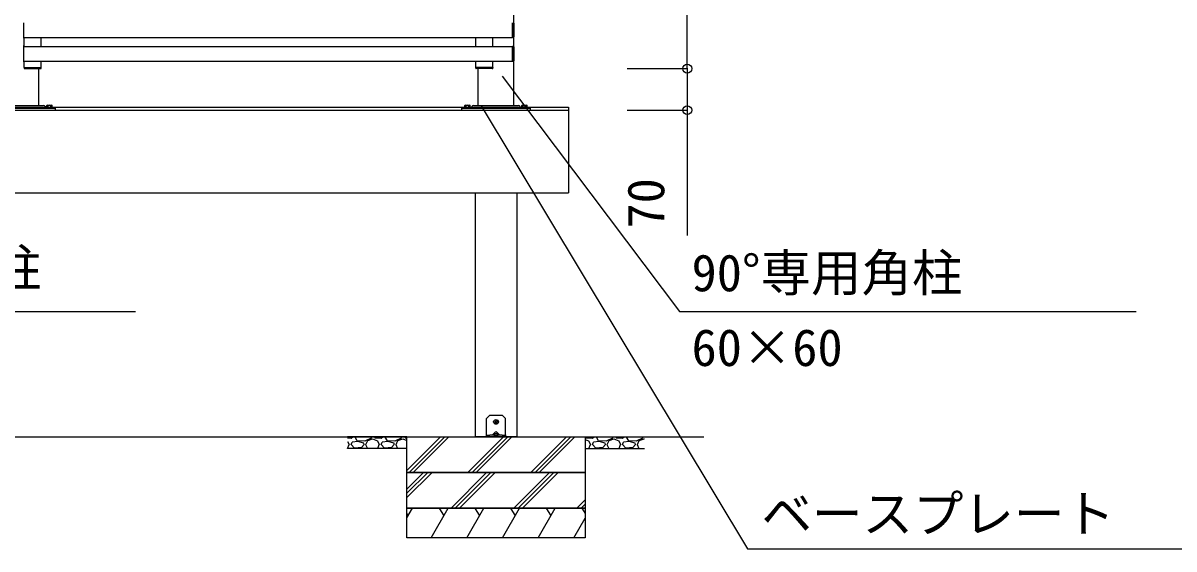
# Model space of a CAD drawing. Units: millimetres, scale not verified. Extents: x -4375 to 4375, y -6502 to 6475.
# Drawn here: x 678 to 2617, y 59 to 945 of the extents above; entities that cross this region are included whole.
import ezdxf
from ezdxf.enums import TextEntityAlignment as Align

# ---------------------------------------------------------------- set-up
doc = ezdxf.new("R2010")
doc.units = ezdxf.units.MM
doc.header["$LTSCALE"] = 30
for name, color, linetype in [('0-2_YKK_13', 4, 'Continuous'), ('0-3_YKK_A1', 4, 'Continuous'), ('0-4_YKK_D', 6, 'Continuous')]:
    doc.layers.add(name, color=color, linetype=linetype)
doc.styles.add('ＭＳ ゴシック', font='')
doc.styles.get('ＭＳ ゴシック').set_extended_font_data('MS Gothic')

msp = doc.modelspace()

# ---------------------------------------------------------------- linework, layer by layer
at = {"layer": '0-2_YKK_13'}
for p, q in [((1463.41, 283.61), (1459, 279.2)), ((1459, 251.2), (1459, 279.2)), ((1485.17, 284.2), (1464.83, 284.2)), ((1472.76, 273.7), (1473.86, 273.72)), ((1472.76, 272.7), (1473.86, 272.68)), ((1473.86, 273.72), (1474.38, 273.82)), ((1473.86, 272.68), (1474.38, 272.58)), ((1474.48, 274.34), (1474.38, 273.82)), ((1474.48, 272.06), (1474.38, 272.58)), ((1474.5, 275.44), (1474.48, 274.34)), ((1474.5, 270.96), (1474.48, 272.06)), ((1475.5, 275.44), (1475.52, 274.34)), ((1475.5, 270.96), (1475.52, 272.06)), ((1475.52, 274.34), (1475.62, 273.82)), ((1475.52, 272.06), (1475.62, 272.58)), ((1476.14, 273.72), (1475.62, 273.82)), ((1476.14, 272.68), (1475.62, 272.58)), ((1477.24, 273.7), (1476.14, 273.72)), ((1477.24, 272.7), (1476.14, 272.68)), ((1491, 279.2), (1486.59, 283.61)), ((1491, 251.2), (1491, 279.2)), ((1473.56, 255.66), (1469.1, 251.2)), ((1480.9, 251.2), (1476.44, 255.66)), ((1459, 250.7), (1459, 251.2)), ((1463.41, 248.2), (1459, 248.2)), ((1463.41, 250.7), (1464.83, 250.7)), ((1463.41, 248.2), (1463.41, 250.7)), ((1464.83, 248.2), (1463.41, 248.2)), ((1485.17, 250.7), (1464.83, 250.7)), ((1485.17, 248.2), (1464.83, 248.2)), ((1471, 251.62), (1471, 251.2)), ((1471.5, 250.7), (1478.5, 250.7)), ((1479, 251.62), (1479, 251.2)), ((1485.17, 250.7), (1486.59, 250.7)), ((1486.59, 248.2), (1485.17, 248.2)), ((1486.59, 250.7), (1491, 250.7)), ((1486.59, 250.7), (1486.59, 248.2)), ((1491, 248.2), (1486.59, 248.2)), ((1491, 251.2), (1491, 250.7)), ((1491, 250.7), (1491, 248.2))]:
    msp.add_line(p, q, dxfattribs=at)
msp.add_lwpolyline([(1459, 248.2), (1459, 250.7), (1463.41, 250.7)], dxfattribs=at)
msp.add_circle((1475, 273.2), 4, dxfattribs=at)
for centre, radius, start, end in [((1464.83, 282.2), 2, 90, 135), ((1475, 273.2), 2.3, 167.44414, 192.55586), ((1475, 273.2), 2.3, 77.44414, 102.55586), ((1475, 273.2), 2.3, 347.44414, 12.55586), ((1485.17, 282.2), 2, 45, 90), ((1472, 251.62), 1, 126.03188, 180), ((1475, 247.5), 6.1, 53.96812, 126.03188), ((1475, 273.2), 2.3, 257.44414, 282.55586), ((1478, 251.62), 1, 0, 53.96812), ((1471.5, 251.2), 0.5, 180, 270), ((1478.5, 251.2), 0.5, 270, 0)]:
    msp.add_arc(centre, radius, start, end, dxfattribs=at)
for centre, major_axis, ratio, start_param, end_param in [((1475, 252.77), (0, -3.54), 0.707107, 2.5261129, 3.7570724), ((1469.6, 251.2), (0.688, 0.425), 0.381966, 2.1243707, 3.695167), ((1480.4, 251.2), (0.688, -0.425), 0.381966, 5.7296109, 7.3004073)]:
    msp.add_ellipse(centre, major_axis=major_axis, ratio=ratio, start_param=start_param, end_param=end_param, dxfattribs=at)
at = {"layer": '0-3_YKK_A1'}
for p, q in [((1505, 806.2), (1505, 1558.2)), ((680, 921), (680, 945.4)), ((1502.5, 921), (1502.5, 945.4)), ((1505, 944.91), (1505, 921.49)), ((678.44, 920.49), (680, 920.4)), ((680, 920.4), (680, 921)), ((680, 920.7), (1502.5, 920.7)), ((680.5, 905.7), (680.5, 920.7)), ((709, 905.7), (709, 920.7)), ((1441, 905.7), (1441, 920.7)), ((1469.5, 905.7), (1469.5, 920.7)), ((1502.5, 920.4), (1502.5, 921)), ((1504.06, 920.49), (1502.5, 920.4)), ((680, 905.7), (1502.5, 905.7)), ((680, 881), (680, 905.4)), ((1502.5, 881), (1502.5, 905.4)), ((1505, 904.91), (1505, 881.49)), ((678.44, 880.49), (680, 880.4)), ((680, 880.4), (680, 881)), ((680, 880.7), (1502.5, 880.7)), ((680.5, 870.18), (680.5, 880.7)), ((680.5, 870.18), (680.5, 880.7)), ((705, 880.7), (705, 880.7)), ((709, 870.18), (709, 880.7)), ((709, 870.18), (709, 880.7)), ((1441, 870.18), (1441, 880.7)), ((1445, 880.7), (1445, 880.7)), ((1469.5, 870.18), (1469.5, 880.7)), ((1502.5, 880.4), (1502.5, 881)), ((1504.06, 880.49), (1502.5, 880.4)), ((680.3, 870.2), (709.2, 870.2)), ((680.3, 870.2), (680.3, 869.2)), ((680.3, 870.2), (709.2, 870.2)), ((680.3, 870.2), (680.3, 869.2)), ((681.3, 868.2), (708.2, 868.2)), ((681.3, 868.2), (708.2, 868.2)), ((705, 806.2), (705, 868.2)), ((709.2, 869.2), (709.2, 870.2)), ((709.2, 869.2), (709.2, 870.2)), ((1440.8, 869.2), (1440.8, 870.2)), ((1469.7, 870.2), (1440.8, 870.2)), ((1468.7, 868.2), (1441.8, 868.2)), ((1445, 806.2), (1445, 868.2)), ((1469.7, 870.2), (1469.7, 869.2)), ((617.5, 801.4), (732.5, 801.4)), ((617.5, 798.2), (732.5, 798.2)), ((637.29, 806.2), (712.71, 806.2)), ((715.92, 804.35), (717.16, 802.2)), ((718.3, 803.2), (727.7, 803.2)), ((718.3, 802.2), (718.3, 803.2)), ((719, 806.7), (718.38, 806.34)), ((718.38, 803.2), (718.38, 806.34)), ((719, 806.7), (727, 806.7)), ((720.5, 803.2), (725.5, 803.2)), ((720.69, 803.2), (720.69, 806.34)), ((725.31, 803.2), (725.31, 806.34)), ((727, 806.7), (727.62, 806.34)), ((727.62, 803.2), (727.62, 806.34)), ((727.7, 803.2), (727.7, 802.2)), ((732.5, 801.4), (732.5, 798.2)), ((732.5, 801.4), (732.5, 798.2)), ((1417.5, 798.2), (1417.5, 801.4)), ((1417.5, 798.2), (1417.5, 801.4)), ((1417.5, 801.4), (1532.5, 801.4)), ((1417.5, 798.2), (1532.5, 798.2)), ((1422.3, 803.2), (1431.7, 803.2)), ((1422.3, 802.2), (1422.3, 803.2)), ((1423, 806.7), (1422.38, 806.34)), ((1422.38, 803.2), (1422.38, 806.34)), ((1423, 806.7), (1431, 806.7)), ((1424.5, 803.2), (1429.5, 803.2)), ((1424.69, 803.2), (1424.69, 806.34)), ((1429.31, 803.2), (1429.31, 806.34)), ((1431, 806.7), (1431.62, 806.34)), ((1431.62, 803.2), (1431.62, 806.34)), ((1431.7, 803.2), (1431.7, 802.2)), ((1434.08, 804.35), (1432.84, 802.2)), ((1437.29, 806.2), (1512.71, 806.2)), ((1515.92, 804.35), (1517.16, 802.2)), ((1518.3, 803.2), (1527.7, 803.2)), ((1518.3, 802.2), (1518.3, 803.2)), ((1519, 806.7), (1518.38, 806.34)), ((1518.38, 803.2), (1518.38, 806.34)), ((1519, 806.7), (1527, 806.7)), ((1520.5, 803.2), (1525.5, 803.2)), ((1520.69, 803.2), (1520.69, 806.34)), ((1525.31, 803.2), (1525.31, 806.34)), ((1527, 806.7), (1527.62, 806.34)), ((1527.62, 803.2), (1527.62, 806.34)), ((1527.7, 803.2), (1527.7, 802.2)), ((1532.5, 801.4), (1532.5, 798.2)), ((1532.5, 801.4), (1532.5, 798.2)), ((1597, 803.2), (1597, 659.2)), ((1440, 659.2), (1440, 248.2)), ((1510, 659.2), (1510, 248.2)), ((-2274.58, 248.2), (1825, 248.2)), ((1325, 248.2), (1225, 248.2)), ((1225, 246.39), (1231.03, 246.1)), ((1225, 240.29), (1227.48, 234.93)), ((1225.07, 228.2), (1227.48, 234.93)), ((1231.03, 246.1), (1233.74, 248.2)), ((1231.03, 234.93), (1232.56, 238.99)), ((1236.62, 228.83), (1231.03, 234.93)), ((1242.21, 240.01), (1232.56, 238.99)), ((1237.64, 247.63), (1238.15, 248.2)), ((1241.19, 241.53), (1237.64, 247.63)), ((1253.89, 240.52), (1241.19, 241.53)), ((1252.37, 237.47), (1242.21, 240.01)), ((1252.88, 234.93), (1248.3, 229.85)), ((1252.88, 234.93), (1252.37, 237.47)), ((1264.56, 246.1), (1253.89, 240.52)), ((1255.42, 234.93), (1258.3, 228.2)), ((1255.92, 234.93), (1258.97, 242.04)), ((1258.97, 242.04), (1267.1, 244.58)), ((1265.16, 248.2), (1264.56, 246.1)), ((1267.1, 244.58), (1275.23, 241.53)), ((1270.5, 248.2), (1271.16, 246.61)), ((1271.16, 246.61), (1281.83, 246.1)), ((1275.23, 241.53), (1278.28, 234.93)), ((1275.87, 228.2), (1278.28, 234.93)), ((1281.83, 246.1), (1284.54, 248.2)), ((1281.83, 234.93), (1283.36, 238.99)), ((1287.42, 228.83), (1281.83, 234.93)), ((1293.01, 240.01), (1283.36, 238.99)), ((1288.44, 247.63), (1288.95, 248.2)), ((1291.99, 241.53), (1288.44, 247.63)), ((1304.69, 240.52), (1291.99, 241.53)), ((1303.17, 237.47), (1293.01, 240.01)), ((1303.68, 234.93), (1299.1, 229.85)), ((1303.68, 234.93), (1303.17, 237.47)), ((1315.36, 246.1), (1304.69, 240.52)), ((1306.22, 234.93), (1309.1, 228.2)), ((1306.72, 234.93), (1309.77, 242.04)), ((1309.77, 242.04), (1317.9, 244.58)), ((1315.96, 248.2), (1315.36, 246.1)), ((1317.9, 244.58), (1325, 241.92)), ((1321.3, 248.2), (1321.96, 246.61)), ((1321.96, 246.61), (1325, 246.47)), ((1325, 191.65), (1381.55, 248.2)), ((1328.62, 188.2), (1388.62, 248.2)), ((1335.69, 188.2), (1395.69, 248.2)), ((1427.61, 188.2), (1487.61, 248.2)), ((1434.69, 188.2), (1494.69, 248.2)), ((1510.08, 248.2), (1439.92, 248.2)), ((1441.76, 188.2), (1501.76, 248.2)), ((1533.68, 188.2), (1593.68, 248.2)), ((1540.75, 188.2), (1600.75, 248.2)), ((1547.82, 188.2), (1607.82, 248.2)), ((1625, 248.2), (1725, 248.2)), ((1625, 243.72), (1630.83, 241.53)), ((1626.1, 248.2), (1626.76, 246.61)), ((1626.76, 246.61), (1637.43, 246.1)), ((1630.83, 241.53), (1633.88, 234.93)), ((1631.47, 228.2), (1633.88, 234.93)), ((1637.43, 246.1), (1640.14, 248.2)), ((1637.43, 234.93), (1638.96, 238.99)), ((1643.02, 228.83), (1637.43, 234.93)), ((1648.61, 240.01), (1638.96, 238.99)), ((1644.04, 247.63), (1644.55, 248.2)), ((1647.59, 241.53), (1644.04, 247.63)), ((1660.29, 240.52), (1647.59, 241.53)), ((1658.77, 237.47), (1648.61, 240.01)), ((1659.28, 234.93), (1654.7, 229.85)), ((1659.28, 234.93), (1658.77, 237.47)), ((1670.96, 246.1), (1660.29, 240.52)), ((1661.82, 234.93), (1664.7, 228.2)), ((1662.32, 234.93), (1665.37, 242.04)), ((1665.37, 242.04), (1673.5, 244.58)), ((1671.56, 248.2), (1670.96, 246.1)), ((1673.5, 244.58), (1681.63, 241.53)), ((1676.9, 248.2), (1677.56, 246.61)), ((1677.56, 246.61), (1688.23, 246.1)), ((1681.63, 241.53), (1684.68, 234.93)), ((1682.27, 228.2), (1684.68, 234.93)), ((1688.23, 246.1), (1690.94, 248.2)), ((1688.23, 234.93), (1689.76, 238.99)), ((1693.82, 228.83), (1688.23, 234.93)), ((1699.41, 240.01), (1689.76, 238.99)), ((1694.84, 247.63), (1695.35, 248.2)), ((1698.39, 241.53), (1694.84, 247.63)), ((1711.09, 240.52), (1698.39, 241.53)), ((1709.57, 237.47), (1699.41, 240.01)), ((1710.08, 234.93), (1705.5, 229.85)), ((1710.08, 234.93), (1709.57, 237.47)), ((1721.76, 246.1), (1711.09, 240.52)), ((1712.62, 234.93), (1715.5, 228.2)), ((1713.12, 234.93), (1716.17, 242.04)), ((1716.17, 242.04), (1724.3, 244.58)), ((1722.36, 248.2), (1721.76, 246.1)), ((1724.3, 244.58), (1725, 244.32)), ((1325, 228.2), (1225, 228.2)), ((1248.3, 229.85), (1236.62, 228.83)), ((1299.1, 229.85), (1287.42, 228.83)), ((1625, 228.2), (1725, 228.2)), ((1654.7, 229.85), (1643.02, 228.83)), ((1705.5, 229.85), (1693.82, 228.83)), ((1325, 188.2), (1625, 188.2)), ((1325, 160.09), (1353.11, 188.2)), ((1325, 153.02), (1360.18, 188.2)), ((1325, 145.95), (1367.25, 188.2)), ((1399.17, 128.2), (1459.17, 188.2)), ((1406.24, 128.2), (1466.24, 188.2)), ((1413.31, 128.2), (1473.31, 188.2)), ((1505.24, 128.2), (1565.24, 188.2)), ((1512.31, 128.2), (1572.31, 188.2)), ((1519.38, 128.2), (1579.38, 188.2)), ((1611.3, 128.2), (1625, 141.9)), ((1325, 111.66), (1334.55, 128.2)), ((1325, 118.37), (1326.94, 115.02)), ((1365.72, 78.2), (1394.59, 128.2)), ((1379.37, 128.2), (1386.98, 115.02)), ((1425.77, 78.2), (1454.64, 128.2)), ((1439.41, 128.2), (1447.03, 115.02)), ((1485.81, 78.2), (1514.68, 128.2)), ((1499.46, 128.2), (1507.07, 115.02)), ((1545.86, 78.2), (1574.72, 128.2)), ((1559.5, 128.2), (1567.11, 115.02)), ((1618.37, 128.2), (1625, 134.83)), ((1619.55, 128.2), (1625, 118.76)), ((1605.9, 78.2), (1625, 111.28))]:
    msp.add_line(p, q, dxfattribs=at)
at = {"layer": '0-3_YKK_A1', "color": 7}
for p, q in [((-2052, 803.2), (1597, 803.2)), ((-2052, 798.2), (1597, 798.2)), ((-2052, 659.2), (1597, 659.2))]:
    msp.add_line(p, q, dxfattribs=at)
at = {"layer": '0-3_YKK_A1'}
for points in [[(680, 905.4), (680, 906), (678.44, 905.9)], [(1502.5, 905.4), (1502.5, 906), (1504.06, 905.9)], [(1325, 188.2), (1625, 188.2), (1325, 188.2)], [(1325, 188.2), (1625, 188.2), (1325, 188.2)], [(1325, 188.2), (1625, 188.2), (1325, 188.2)], [(1325, 188.2), (1625, 188.2), (1325, 188.2)], [(1625, 188.2), (1325, 188.2), (1625, 188.2)], [(1625, 188.2), (1625, 128.2), (1325, 128.2), (1325, 188.2)]]:
    msp.add_lwpolyline(points, dxfattribs=at)
for points in [[(729, 801.4), (717, 801.4), (717, 802.2), (729, 802.2)], [(1433, 801.4), (1421, 801.4), (1421, 802.2), (1433, 802.2)], [(1529, 801.4), (1517, 801.4), (1517, 802.2), (1529, 802.2)], [(1325, 248.2), (1625, 248.2), (1625, 188.2), (1325, 188.2)], [(1325, 128.2), (1625, 128.2), (1625, 78.2), (1325, 78.2)]]:
    msp.add_lwpolyline(points, close=True, dxfattribs=at)
for centre, radius, start, end in [((1504, 944.91), 1, 0, 86.5), ((1504, 921.49), 1, 273.5, 0), ((1504, 904.91), 1, 0, 86.5), ((1504, 881.49), 1, 273.5, 0), ((681.3, 869.2), 1, 180, 270), ((681.3, 869.2), 1, 180, 270), ((708.2, 869.2), 1, 270, 0), ((708.2, 869.2), 1, 270, 0), ((1441.8, 869.2), 1, 180, 270), ((1468.7, 869.2), 1, 270, 0), ((712.71, 802.5), 3.7, 30.00001, 90), ((719.54, 804.66), 2.04, 55.61575, 124.38425), ((723, 799.06), 7.64, 72.41205, 107.58795), ((726.46, 804.66), 2.04, 55.61575, 124.38425), ((1423.54, 804.66), 2.04, 55.61575, 124.38425), ((1427, 799.06), 7.64, 72.41205, 107.58795), ((1430.46, 804.66), 2.04, 55.61575, 124.38425), ((1437.29, 802.5), 3.7, 90, 149.99999), ((1512.71, 802.5), 3.7, 30.00001, 90), ((1519.54, 804.66), 2.04, 55.61575, 124.38425), ((1523, 799.06), 7.64, 72.41205, 107.58795), ((1526.46, 804.66), 2.04, 55.61575, 124.38425)]:
    msp.add_arc(centre, radius, start, end, dxfattribs=at)
at = {"layer": '0-4_YKK_D'}
for p, q in [((1797, 868.2), (1797, 1598.2)), ((1695.93, 868.2), (1798, 868.2)), ((1695.93, 868.2), (1798, 868.2)), ((1695.93, 798.2), (1798, 798.2))]:
    msp.add_line(p, q, dxfattribs=at)
for points in [[(-119.41, 868.49), (116.9, 459.2), (868.04, 459.2)], [(1485.38, 855.36), (1783.91, 459.2), (2552.77, 459.2)], [(1797, 868.2), (1797, 798.2), (1797, 587.12)], [(1449.91, 805.59), (1898.39, 59.2), (2666.8, 59.2)]]:
    msp.add_lwpolyline(points, dxfattribs=at)
for centre in [(1797, 868.2), (1797, 868.2), (1797, 798.2)]:
    msp.add_circle(centre, 7.5, dxfattribs=at)

# ---------------------------------------------------------------- texts
at = {"layer": '0-4_YKK_D', "style": 'ＭＳ ゴシック'}
msp.add_text('70', height=62.32, rotation=90, dxfattribs=at).set_placement((1777, 598.91), align=Align.BOTTOM_LEFT)
for s, p in [('〈吊元用〉中柱', (114.29, 482.77)), ('90°専用角柱', (1804.28, 474.51)), ('60×60', (1804.28, 348.65)), ('ベースプレート', (1922.1, 68.72))]:
    msp.add_text(s, height=62.32, dxfattribs=at).set_placement(p, align=Align.BOTTOM_LEFT)

doc.saveas('drawing.dxf')
